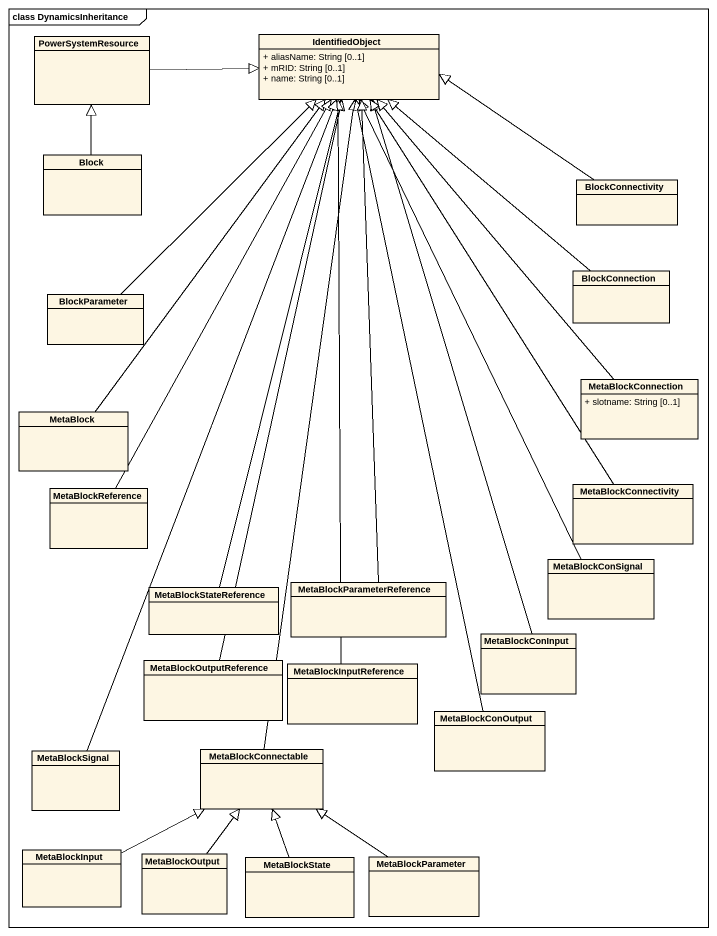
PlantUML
@startuml
mainframe class DynamicsInheritance
hide circle
hide empty members
skinparam classAttributeIconSize 0
class PowerSystemResource
class IdentifiedObject {
  + aliasName: String [0..1]
  + mRID: String [0..1]
  + name: String [0..1]
}
class Block
class BlockConnectivity
class BlockConnection
class BlockParameter
class MetaBlockConnection {
  + slotname: String [0..1]
}
class MetaBlock
class MetaBlockConnectivity
class MetaBlockReference
class MetaBlockConSignal
class MetaBlockStateReference
class MetaBlockParameterReference
class MetaBlockConInput
class MetaBlockOutputReference
class MetaBlockInputReference
class MetaBlockConOutput
class MetaBlockSignal
class MetaBlockConnectable
class MetaBlockInput
class MetaBlockOutput
class MetaBlockState
class MetaBlockParameter
PowerSystemResource -right-|> IdentifiedObject
Block -up-|> PowerSystemResource
BlockConnectivity -left-|> IdentifiedObject
BlockConnection -up-|> IdentifiedObject
BlockParameter -up-|> IdentifiedObject
MetaBlockConnection -up-|> IdentifiedObject
MetaBlock -up-|> IdentifiedObject
MetaBlockConnectivity -up-|> IdentifiedObject
MetaBlockReference -up-|> IdentifiedObject
MetaBlockConSignal -up-|> IdentifiedObject
MetaBlockStateReference -up-|> IdentifiedObject
MetaBlockParameterReference -up-|> IdentifiedObject
MetaBlockConInput -up-|> IdentifiedObject
MetaBlockOutputReference -up-|> IdentifiedObject
MetaBlockInputReference -up-|> IdentifiedObject
MetaBlockConOutput -up-|> IdentifiedObject
MetaBlockSignal -up-|> IdentifiedObject
MetaBlockConnectable -up-|> IdentifiedObject
MetaBlockInput -right-|> MetaBlockConnectable
MetaBlockOutput -up-|> MetaBlockConnectable
MetaBlockState -up-|> MetaBlockConnectable
MetaBlockParameter -up-|> MetaBlockConnectable
@enduml
